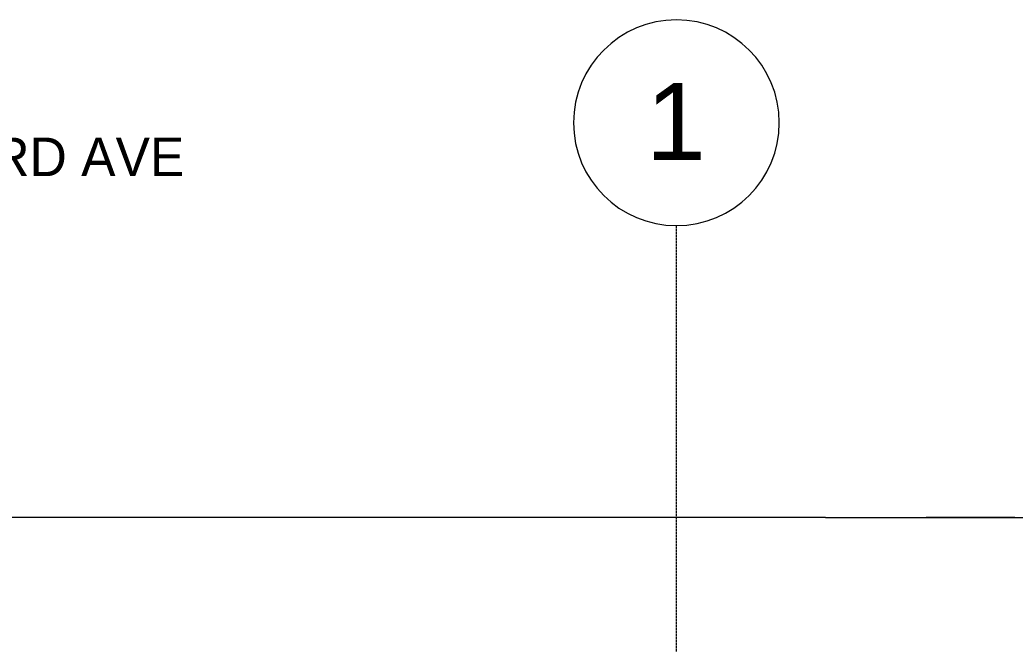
# Model space of a CAD drawing. Header units: inches. Extents: x -4294 to -464, y 9706 to 12475.
# Drawn here: x -3672.8 to -3382.6, y 12291.7 to 12473.7 of the extents above; entities that cross this region are included whole.
import ezdxf

# ---------------------------------------------------------------- set-up
doc = ezdxf.new("R2010")
doc.units = ezdxf.units.IN
doc.header["$MEASUREMENT"] = 0
doc.linetypes.add('Grid Line 1_2_', pattern=[0.875, 0.5, -0.125, 0.125, -0.125])
for name, color, linetype, lineweight in [('0-1', 7, 'Continuous', 5), ('0-7', 165, 'Continuous', 5), ('C-TOPO', 7, 'Continuous', 9), ('G-ANNO-TEXT-1', 147, 'Continuous', 20), ('S-GRID-1', 1, 'Grid Line 1_2_', 9), ('S-GRID-IDEN', 1, 'Continuous', 9), ('S-GRID-IDEN-1', 147, 'Continuous', 9)]:
    doc.layers.add(name, color=color, linetype=linetype, lineweight=lineweight)
doc.styles.add('Arial_1', font='arial.ttf', dxfattribs={"height": 22.5})
doc.styles.add('Century Gothic', font='ufonts.com_century-gothic.ttf', dxfattribs={"height": 11.25})

# ---------------------------------------------------------------- blocks, each defined once
blk = doc.blocks.new('CTR  - Topography_rvt-1-FLOOR PLAN - 1ST FLOOR')
at = {"layer": 'C-TOPO'}
for p, q in [((-3437.82, 12328.59), (-3704.55, 12328.59)), ((-3437.82, 12328.59), (-3704.55, 12328.59)), ((-3437.82, 12328.59), (-3408.53, 12328.59)), ((-3437.82, 12328.59), (-3408.53, 12328.59)), ((-3382.63, 12328.59), (-3408.53, 12328.59)), ((-3408.53, 12328.59), (-3382.63, 12328.59)), ((-3382.63, 12328.59), (-3354.14, 12328.59)), ((-3382.63, 12328.59), (-3354.14, 12328.59))]:
    blk.add_line(p, q, dxfattribs=at)
blk = doc.blocks.new('Grid - Grid Head - Circle-50561-FLOOR PLAN - 1ST FLOOR')
at = {"layer": 'S-GRID-IDEN-1'}
for start, end in [(360, 180), (180, 360)]:
    blk.add_arc((0, 0), 0.25, start, end, dxfattribs=at)
blk = doc.blocks.new('CTR - 1st Phase - Shell_rvt-1-FLOOR PLAN - 1ST FLOOR')
at = {"layer": 'S-GRID-1'}
blk.add_line((-3481.32, 9836.18), (-3481.32, 12413.74), dxfattribs=at)
at = {"layer": '0-7', "xscale": 120, "yscale": 120, "zscale": 120}
blk.add_blockref('Grid - Grid Head - Circle-50561-FLOOR PLAN - 1ST FLOOR', (-3481.32, 12443.74), dxfattribs=at)
at = {"layer": 'S-GRID-IDEN', "insert": (-3490.24, 12455.35), "char_height": 22.5, "width": 21.21, "attachment_point": 1, "style": 'Arial_1'}
blk.add_mtext('1', dxfattribs=at)

msp = doc.modelspace()

# ---------------------------------------------------------------- block references
at = {"layer": '0-1'}
for name in ['CTR - 1st Phase - Shell_rvt-1-FLOOR PLAN - 1ST FLOOR', 'CTR  - Topography_rvt-1-FLOOR PLAN - 1ST FLOOR']:
    msp.add_blockref(name, (0, 0), dxfattribs=at)

# ---------------------------------------------------------------- texts
at = {"layer": 'G-ANNO-TEXT-1', "insert": (-3723.46024, 12439.41726), "char_height": 11.25, "width": 124.23, "attachment_point": 1, "style": 'Century Gothic'}
msp.add_mtext('OXFORD AVE', dxfattribs=at)

doc.saveas('drawing.dxf')
